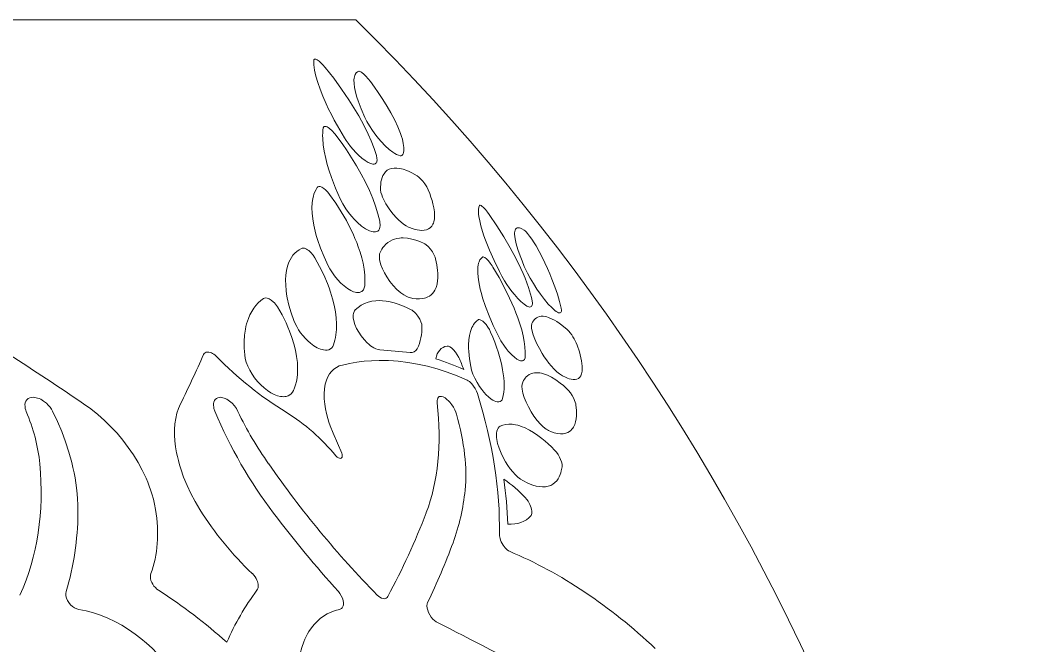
# Model space of a CAD drawing. Extents: x -180 to 858, y -94 to 522.
# Drawn here: x 841.71 to 857.62, y 194.6 to 204.57 of the extents above; entities that cross this region are included whole.
import ezdxf

# ---------------------------------------------------------------- set-up
doc = ezdxf.new("R2010")
doc.units = 0
doc.header["$LTSCALE"] = 7
doc.header["$MEASUREMENT"] = 0
doc.layers.add('8', color=250, linetype='CONTINUOUS', lineweight=15)

msp = doc.modelspace()

# ---------------------------------------------------------------- linework, layer by layer
at = {"layer": '8'}
for p, q in [((847.0733, 204.5703), (811.3815, 204.5703)), ((846.8452, 197.6631), (846.7091, 197.9822))]:
    msp.add_line(p, q, dxfattribs=at)
for points in [[(846.8892, 202.6916), (846.7788, 202.8796), (846.7279, 202.9718), (846.6806, 203.062), (846.6375, 203.1482), (846.5978, 203.2319), (846.5445, 203.3534), (846.4994, 203.4681), (846.4627, 203.5754), (846.4344, 203.6747), (846.4139, 203.7693), (846.4072, 203.8141), (846.4028, 203.8562), (846.4011, 203.8935), (846.4016, 203.9282)], [(846.4016, 203.9282), (846.4027, 203.9346), (846.4052, 203.9397), (846.4093, 203.9432), (846.4149, 203.9451), (846.4305, 203.9436), (846.4555, 203.9321), (846.4862, 203.911), (846.5195, 203.8823), (846.5468, 203.855), (846.5822, 203.8145)], [(846.5822, 203.8145), (846.7181, 203.6407), (846.8449, 203.4674), (846.9617, 203.2956), (847.0678, 203.1263), (847.1166, 203.0429), (847.1626, 202.9605), (847.2192, 202.8523), (847.2702, 202.7464), (847.3155, 202.6431), (847.362, 202.5224), (847.3992, 202.4068)], [(847.213, 203.0164), (847.1544, 203.1536), (847.1076, 203.2795), (847.0881, 203.34), (847.0718, 203.397), (847.0598, 203.4467), (847.0505, 203.4932), (847.0422, 203.5589), (847.0411, 203.6161), (847.0433, 203.6415), (847.0476, 203.6645), (847.0537, 203.685), (847.0617, 203.7031), (847.0771, 203.7252), (847.0969, 203.7417), (847.1212, 203.7525)], [(847.1212, 203.7525), (847.1268, 203.7528), (847.1343, 203.7509), (847.1488, 203.7439), (847.1663, 203.7321), (847.1973, 203.7062), (847.2308, 203.6736), (847.2699, 203.6301), (847.3043, 203.5868)], [(847.3043, 203.5868), (847.3675, 203.5), (847.4275, 203.4142), (847.5023, 203.302), (847.5706, 203.1925), (847.6322, 203.0865), (847.6929, 202.972), (847.7438, 202.8634), (847.7843, 202.7616), (847.8004, 202.7136), (847.8137, 202.6676), (847.8287, 202.6001), (847.8361, 202.5384), (847.8369, 202.5088), (847.8356, 202.4811), (847.8325, 202.4574), (847.8274, 202.4354)], [(847.8274, 202.4354), (847.8236, 202.4258), (847.8182, 202.4178), (847.8113, 202.4118), (847.8026, 202.4076), (847.7923, 202.4055), (847.7804, 202.4054), (847.752, 202.4115), (847.718, 202.4262), (847.6918, 202.4412), (847.6637, 202.4598), (847.6037, 202.5067), (847.541, 202.5643), (847.4779, 202.63), (847.434, 202.6802), (847.392, 202.7318), (847.3358, 202.8074), (847.2869, 202.8808), (847.2457, 202.9509), (847.213, 203.0164)], [(846.8215, 201.7169), (846.7465, 201.8895), (846.7131, 201.9735), (846.6827, 202.0557), (846.6466, 202.1622), (846.6157, 202.2649), (846.5902, 202.3634), (846.5666, 202.4756), (846.5509, 202.5808), (846.5429, 202.6784), (846.5419, 202.7257), (846.5429, 202.7709), (846.5458, 202.811), (846.5505, 202.8492)], [(846.5505, 202.8492), (846.5526, 202.8571), (846.5562, 202.8636), (846.5615, 202.8685), (846.5682, 202.8716), (846.5764, 202.8728), (846.5859, 202.8722), (846.5981, 202.8691), (846.6117, 202.8634), (846.6308, 202.8527), (846.6512, 202.8385), (846.6921, 202.8027), (846.7305, 202.7601), (846.7398, 202.7484)], [(846.7398, 202.7484), (846.8627, 202.5817), (846.9212, 202.4975), (846.9772, 202.4131), (847.0303, 202.3296), (847.081, 202.2462), (847.157, 202.1128), (847.2258, 201.9809), (847.2874, 201.8509), (847.341, 201.7235), (847.3865, 201.5992), (847.4238, 201.4778), (847.439, 201.4188), (847.452, 201.3611)], [(847.3992, 202.4068), (847.4082, 202.3667), (847.4102, 202.3323), (847.4083, 202.3174), (847.4046, 202.3042), (847.3991, 202.2935), (847.3917, 202.2848), (847.379, 202.2765), (847.3631, 202.2721), (847.3441, 202.2719), (847.3278, 202.2745), (847.3101, 202.2795), (847.2706, 202.2965), (847.221, 202.3265), (847.1678, 202.3664), (847.1134, 202.4145), (847.07, 202.4577), (847.0279, 202.5036), (846.987, 202.5527), (846.9487, 202.6028), (846.9175, 202.6474), (846.8892, 202.6916)], [(847.463, 201.8919), (847.4678, 201.9599), (847.4726, 201.9912), (847.479, 202.0205), (847.4901, 202.0567), (847.5039, 202.0894), (847.5207, 202.1184), (847.5446, 202.1482), (847.5725, 202.1723), (847.6046, 202.1907), (847.6407, 202.2031), (847.6808, 202.2093), (847.7255, 202.2093), (847.7742, 202.2026), (847.8267, 202.1894), (847.8829, 202.1694), (847.9223, 202.1523), (847.9631, 202.1323), (848.0489, 202.0836)], [(848.0489, 202.0836), (848.0773, 202.0624), (848.1082, 202.0333), (848.1406, 201.997), (848.1707, 201.9575), (848.203, 201.907), (848.2258, 201.8611)], [(846.6303, 200.65), (846.5643, 200.7923), (846.5073, 200.9322), (846.4596, 201.0683), (846.4395, 201.1346), (846.4218, 201.1995), (846.3988, 201.3003), (846.3825, 201.3965), (846.3729, 201.4878), (846.3702, 201.5736), (846.3745, 201.6535), (846.3853, 201.7252), (846.3931, 201.7587), (846.4026, 201.7905), (846.4177, 201.8301), (846.4356, 201.8665), (846.4562, 201.8995)], [(846.4562, 201.8995), (846.4667, 201.9089), (846.4815, 201.9132), (846.4995, 201.9121), (846.527, 201.9025), (846.5579, 201.8845), (846.5891, 201.8599), (846.6228, 201.8264), (846.6531, 201.7889)], [(846.6531, 201.7889), (846.7497, 201.6505), (846.8389, 201.5105), (846.9202, 201.3699), (846.9929, 201.2296), (847.0265, 201.1583), (847.0576, 201.0875), (847.085, 201.0205), (847.11, 200.9542), (847.1401, 200.865), (847.1655, 200.7777), (847.186, 200.6924), (847.2036, 200.5951), (847.214, 200.5015), (847.2169, 200.4125), (847.2156, 200.37), (847.2122, 200.3288)], [(847.9097, 201.2673), (847.872, 201.2868), (847.8313, 201.3142), (847.7889, 201.3483), (847.7567, 201.3777), (847.7247, 201.4096), (847.6635, 201.4791), (847.6037, 201.5585), (847.5521, 201.6394), (847.5138, 201.7119), (847.4983, 201.7465), (847.4855, 201.7796), (847.4727, 201.8211), (847.4652, 201.8587), (847.463, 201.8919)], [(848.2258, 201.8611), (848.2496, 201.8008), (848.2705, 201.7422), (848.2871, 201.6897), (848.3009, 201.639), (848.3156, 201.5721), (848.3245, 201.5096), (848.3277, 201.4518), (848.3249, 201.3991), (848.3159, 201.3522), (848.309, 201.331), (848.3006, 201.3113), (848.2822, 201.2814), (848.259, 201.2565), (848.2311, 201.2371), (848.1986, 201.2234), (848.1613, 201.2155), (848.127, 201.2134), (848.0895, 201.2155), (848.0493, 201.2218), (848.0174, 201.2293), (847.984, 201.2391), (847.9097, 201.2673)], [(847.452, 201.3611), (847.4567, 201.3335), (847.4589, 201.3077), (847.4586, 201.2852), (847.4561, 201.2647), (847.4489, 201.24), (847.4373, 201.2197), (847.4213, 201.2044), (847.4052, 201.1958), (847.3864, 201.1909), (847.365, 201.1897), (847.3474, 201.1912), (847.3286, 201.1949), (847.2877, 201.2086), (847.2579, 201.2225), (847.2271, 201.2398), (847.1956, 201.2603), (847.1636, 201.2838), (847.0991, 201.3386), (847.0487, 201.3883), (847.0001, 201.4421), (846.9536, 201.4999), (846.9108, 201.5599), (846.8615, 201.6392), (846.8215, 201.7169)], [(849.3612, 200.5568), (849.2761, 200.7338), (849.2023, 200.9012), (849.1406, 201.0571), (849.1144, 201.13), (849.0916, 201.1993), (849.0664, 201.2857), (849.0474, 201.3645), (849.0349, 201.4353), (849.0307, 201.4728), (849.0289, 201.5073), (849.0302, 201.5482), (849.036, 201.583), (849.0463, 201.6114)], [(849.0463, 201.6114), (849.0506, 201.6153), (849.0579, 201.6153), (849.0687, 201.6109), (849.0823, 201.6018), (849.1088, 201.5785), (849.1384, 201.5469), (849.1713, 201.5068), (849.2015, 201.4655)], [(849.2015, 201.4655), (849.3207, 201.2875), (849.4315, 201.1113), (849.5328, 200.9384), (849.624, 200.7699), (849.7042, 200.6072), (849.74, 200.5278), (849.7727, 200.4505), (849.8017, 200.3763), (849.8273, 200.3043), (849.861, 200.195), (849.8742, 200.1432), (849.885, 200.0934)], [(849.7592, 200.6397), (849.7236, 200.7275), (849.6923, 200.8102), (849.6575, 200.9118), (849.631, 201.0026), (849.6133, 201.0815), (849.6076, 201.1186), (849.6047, 201.1518), (849.6046, 201.1769), (849.6066, 201.1988), (849.6113, 201.2189), (849.6188, 201.2348), (849.63, 201.2472), (849.6445, 201.2546), (849.6624, 201.2568), (849.6838, 201.2535), (849.7, 201.2481), (849.7177, 201.2403), (849.758, 201.2171)], [(849.758, 201.2171), (849.7716, 201.2062), (849.7893, 201.1888), (849.8091, 201.1668), (849.8444, 201.1234), (849.8792, 201.0765), (849.9185, 201.018), (849.9492, 200.9663)], [(847.4583, 200.8627), (847.4879, 200.9164), (847.5046, 200.9407), (847.5225, 200.9634), (847.5516, 200.9941), (847.5835, 201.0209), (847.618, 201.0436), (847.6551, 201.0621), (847.6903, 201.0751), (847.7274, 201.0847), (847.7664, 201.0909), (847.7969, 201.0932), (847.8285, 201.0936), (847.8945, 201.0886), (847.9644, 201.0756), (848.027, 201.0582), (848.0921, 201.0351), (848.1593, 201.0062)], [(848.1593, 201.0062), (848.1745, 200.9979), (848.1909, 200.9865), (848.2248, 200.9566), (848.2601, 200.9168), (848.2921, 200.8724), (848.3175, 200.8284), (848.3359, 200.7868), (848.3433, 200.7628)], [(849.9492, 200.9663), (850.0433, 200.7848), (850.1273, 200.6086), (850.1652, 200.5227), (850.2003, 200.4385), (850.2474, 200.3154), (850.2877, 200.1968), (850.3209, 200.0829), (850.3468, 199.9743)], [(846.0823, 199.7785), (846.0391, 199.9022), (846.004, 200.0232), (845.9774, 200.1408), (845.9674, 200.198), (845.9597, 200.254), (845.9521, 200.3407), (845.9504, 200.4234), (845.9547, 200.5018), (845.965, 200.5754), (845.9813, 200.6437), (845.992, 200.6765), (846.0041, 200.7078), (846.0227, 200.747), (846.044, 200.7834), (846.0679, 200.8167), (846.0978, 200.8505), (846.1309, 200.8802), (846.167, 200.9058), (846.206, 200.9272)], [(846.206, 200.9272), (846.215, 200.9303), (846.2252, 200.9317), (846.2385, 200.9312), (846.2529, 200.9283), (846.2816, 200.9168), (846.3001, 200.9062), (846.3189, 200.8931), (846.3551, 200.8613), (846.39, 200.8212), (846.4191, 200.7775)], [(847.9281, 200.1419), (847.9067, 200.1485), (847.8842, 200.1579), (847.8366, 200.1842), (847.7875, 200.2192), (847.7573, 200.2445), (847.7272, 200.2723), (847.6689, 200.334), (847.6144, 200.4017), (847.5654, 200.4731), (847.5274, 200.5381), (847.4959, 200.6022), (847.4714, 200.6646), (847.4546, 200.7242), (847.4494, 200.752), (847.4465, 200.7782), (847.4462, 200.8103), (847.4501, 200.8387), (847.4583, 200.8627)], [(846.4191, 200.7775), (846.4937, 200.6405), (846.5602, 200.5032), (846.6182, 200.3666), (846.6438, 200.2987), (846.6671, 200.2313), (846.6995, 200.1247), (846.7255, 200.0202), (846.745, 199.9181), (846.7578, 199.8191), (846.7636, 199.7235), (846.7623, 199.6329), (846.7539, 199.5465), (846.7468, 199.5047), (846.738, 199.4642), (846.7275, 199.4259), (846.7153, 199.3891)], [(847.2122, 200.3288), (847.2056, 200.296), (847.2001, 200.2816), (847.1932, 200.2686), (847.1818, 200.2536), (847.1679, 200.2415), (847.1516, 200.2324), (847.1301, 200.2259), (847.1058, 200.2237), (847.0793, 200.2259), (847.058, 200.2303), (847.0358, 200.2371), (846.9891, 200.2574), (846.9369, 200.2884), (846.884, 200.3279), (846.8321, 200.3742), (846.7794, 200.4294), (846.7302, 200.4895), (846.6859, 200.5524), (846.6563, 200.6011), (846.6303, 200.65)], [(848.3433, 200.7628), (848.3638, 200.6671), (848.3765, 200.5765), (848.3798, 200.5324), (848.3809, 200.4899), (848.38, 200.4511), (848.3768, 200.414), (848.3673, 200.3572), (848.3519, 200.3055), (848.3421, 200.2818), (848.3308, 200.2595), (848.3134, 200.2322), (848.2935, 200.2077), (848.271, 200.1861), (848.2465, 200.1679), (848.2196, 200.1526), (848.1904, 200.1403), (848.167, 200.1331), (848.1423, 200.1277), (848.0892, 200.1222), (848.0314, 200.1238), (847.981, 200.1305), (847.9281, 200.1419)], [(849.3406, 199.5402), (849.2653, 199.6986), (849.1989, 199.8525), (849.1419, 200.0006), (849.0949, 200.1412), (849.0747, 200.2105), (849.0574, 200.2773), (849.044, 200.337), (849.0332, 200.394), (849.0227, 200.4681), (849.0174, 200.5364), (849.0175, 200.5984), (849.0202, 200.6316), (849.0247, 200.6623), (849.0309, 200.6895), (849.0389, 200.7142), (849.0526, 200.7438), (849.0698, 200.7686), (849.0904, 200.7883)], [(849.0904, 200.7883), (849.0966, 200.791), (849.1046, 200.791), (849.1155, 200.7877), (849.1283, 200.781), (849.1558, 200.7599), (849.1858, 200.7298), (849.2174, 200.6918), (849.2466, 200.6504), (849.2593, 200.6302)], [(849.2593, 200.6302), (849.3565, 200.4634), (849.4454, 200.298), (849.5254, 200.1351), (849.5957, 199.9759), (849.627, 199.898), (849.6555, 199.8216), (849.6892, 199.7222), (849.7177, 199.626), (849.7407, 199.5334), (849.7585, 199.4423), (849.77, 199.3558), (849.7749, 199.2745), (849.7731, 199.1994)], [(849.885, 200.0934), (849.8897, 200.0558), (849.8895, 200.0397), (849.8876, 200.0257), (849.882, 200.0104), (849.8731, 199.9995), (849.8608, 199.9932), (849.8482, 199.9917), (849.8333, 199.9938), (849.8179, 199.9987), (849.801, 200.0064), (849.7788, 200.0195), (849.7548, 200.0364), (849.7058, 200.078), (849.6542, 200.1297), (849.6015, 200.1896), (849.5599, 200.2415), (849.5195, 200.2959), (849.4807, 200.3522), (849.4441, 200.4091), (849.3997, 200.4842), (849.3612, 200.5568)], [(850.3468, 199.9743), (850.3511, 199.9413), (850.3507, 199.9279), (850.3484, 199.9168), (850.3424, 199.9057), (850.3328, 199.8995), (850.3198, 199.8983), (850.3055, 199.9017), (850.2887, 199.9092), (850.2684, 199.9216), (850.2457, 199.9384), (850.1967, 199.9825), (850.1429, 200.0391), (850.0811, 200.1126), (850.0184, 200.195), (849.9593, 200.2796), (849.9039, 200.3657), (849.8533, 200.4512), (849.8098, 200.5317), (849.7823, 200.5876), (849.7592, 200.6397)], [(845.2979, 199.2293), (845.2901, 199.3377), (845.2893, 199.4421), (845.2955, 199.5419), (845.3087, 199.6368), (845.3179, 199.6826), (845.329, 199.7269), (845.3416, 199.7689), (845.3558, 199.8094), (845.3806, 199.8677), (845.4092, 199.9222), (845.4414, 199.9726), (845.4772, 200.019), (845.5144, 200.0591), (845.5547, 200.0953), (845.5978, 200.1274)], [(845.5978, 200.1274), (845.6137, 200.1346), (845.6328, 200.137), (845.6538, 200.1346), (845.6699, 200.1301), (845.6867, 200.1232), (845.7211, 200.1033), (845.7543, 200.0768), (845.7732, 200.0582), (845.7911, 200.0378), (845.8223, 199.9935)], [(847.0613, 199.9465), (847.1067, 199.9859), (847.1561, 200.0194), (847.2091, 200.0469), (847.2658, 200.0681), (847.3259, 200.0831), (847.3892, 200.0917), (847.442, 200.0941), (847.4967, 200.0923), (847.553, 200.0865), (847.5955, 200.0796), (847.6388, 200.0705), (847.6847, 200.0587), (847.7313, 200.0445), (847.8043, 200.0183), (847.8787, 199.9866), (847.9544, 199.9497)], [(845.8223, 199.9935), (845.8941, 199.8662), (845.9578, 199.7377), (845.9866, 199.6733), (846.0131, 199.6089), (846.0507, 199.5062), (846.0823, 199.4045), (846.1075, 199.3041), (846.1261, 199.2058), (846.1378, 199.1098), (846.1425, 199.014), (846.142, 198.9674), (846.1395, 198.9219), (846.1331, 198.8629), (846.1232, 198.8061), (846.1097, 198.7518), (846.0942, 198.7046), (846.0758, 198.6596)], [(847.4567, 199.3082), (847.4255, 199.3134), (847.3922, 199.3248), (847.3575, 199.3418), (847.3318, 199.3576), (847.3059, 199.3759), (847.2785, 199.3979), (847.2514, 199.4223), (847.2022, 199.4739), (847.1566, 199.531), (847.1167, 199.591), (847.0835, 199.6517), (847.0574, 199.7123), (847.0393, 199.7708), (847.0303, 199.8219), (847.0289, 199.8462), (847.0297, 199.8689), (847.0325, 199.8889), (847.0374, 199.9072), (847.0474, 199.929), (847.0613, 199.9465)], [(847.9544, 199.9497), (847.971, 199.9398), (847.9882, 199.9272), (848.0084, 199.9095), (848.0279, 199.8895), (848.0631, 199.8453), (848.0922, 199.7976), (848.1105, 199.7574), (848.1222, 199.7196), (848.1252, 199.7021), (848.1262, 199.686)], [(846.7153, 199.3891), (846.7028, 199.3628), (846.6858, 199.3409), (846.6646, 199.3238), (846.6397, 199.3121), (846.6142, 199.3061), (846.5863, 199.3047), (846.5562, 199.3076), (846.5325, 199.3127), (846.5081, 199.3201), (846.4816, 199.3305), (846.4547, 199.3432), (846.4005, 199.3754), (846.3462, 199.4157), (846.305, 199.4519), (846.2653, 199.4918), (846.2267, 199.5357), (846.1907, 199.5819), (846.158, 199.63), (846.1287, 199.6792), (846.1033, 199.729), (846.0823, 199.7785)], [(848.9042, 199.0423), (848.8847, 199.1652), (848.8779, 199.2261), (848.8734, 199.2849), (848.8712, 199.3374), (848.8712, 199.3878), (848.8755, 199.4667), (848.8856, 199.5391), (848.9014, 199.6045), (848.9117, 199.635), (848.9235, 199.6634), (848.9363, 199.6889), (848.9504, 199.7123), (848.9725, 199.7417), (848.9973, 199.7671), (849.0247, 199.7882)], [(849.0247, 199.7882), (849.031, 199.7911), (849.0385, 199.7922), (849.0568, 199.7886), (849.078, 199.7778), (849.0953, 199.7653), (849.1133, 199.7494), (849.1484, 199.7111), (849.1767, 199.6727), (849.2019, 199.6316), (849.2217, 199.5915)], [(850.3224, 198.9272), (850.28, 198.9597), (850.2343, 199.0029), (850.1881, 199.0536), (850.1511, 199.099), (850.1148, 199.1475), (850.0792, 199.199), (850.0454, 199.2518), (850.0001, 199.3298), (849.9602, 199.4074), (849.9269, 199.4819), (849.9012, 199.5512), (849.885, 199.6079), (849.8759, 199.6578), (849.8742, 199.6814), (849.8749, 199.7022), (849.8775, 199.7174), (849.8818, 199.7303)], [(849.8818, 199.7303), (849.8926, 199.7516), (849.9047, 199.7709), (849.9179, 199.7877), (849.9323, 199.8025), (849.9536, 199.8189), (849.9772, 199.8314), (850.0031, 199.8398), (850.0313, 199.844), (850.0617, 199.844), (850.0942, 199.8396), (850.1201, 199.8335), (850.1472, 199.825), (850.2048, 199.8004), (850.2399, 199.7818), (850.2763, 199.7601), (850.3167, 199.7333), (850.3586, 199.7029), (850.4434, 199.6341)], [(849.7731, 199.1994), (849.7708, 199.1826), (849.7667, 199.168), (849.7617, 199.1576), (849.7553, 199.149), (849.7435, 199.1397), (849.7288, 199.1348), (849.7114, 199.1343), (849.6978, 199.1368), (849.6831, 199.1414), (849.6636, 199.1501), (849.643, 199.162), (849.6032, 199.1909), (849.5617, 199.2283), (849.533, 199.2578), (849.5042, 199.2903), (849.4727, 199.3294), (849.4425, 199.3703), (849.3875, 199.4549), (849.3406, 199.5402)], [(850.604, 199.3864), (850.6386, 199.2801), (850.6641, 199.1815), (850.6733, 199.1348), (850.6798, 199.0906), (850.6835, 199.0506), (850.6845, 199.0133), (850.6815, 198.9676), (850.6733, 198.9278), (850.6671, 198.9103), (850.6597, 198.8945), (850.6434, 198.8711), (850.623, 198.8533), (850.5984, 198.8412), (850.5698, 198.8351), (850.541, 198.8348), (850.5092, 198.8394), (850.4746, 198.8489), (850.4467, 198.8593), (850.4175, 198.8724), (850.3713, 198.8969), (850.3224, 198.9272)], [(844.6411, 199.2351), (844.6511, 199.2513), (844.6649, 199.2636), (844.6819, 199.2714), (844.702, 199.2746), (844.7243, 199.2732), (844.7479, 199.2674), (844.7659, 199.2604), (844.7842, 199.2511), (844.8046, 199.2384), (844.8243, 199.2236), (844.8495, 199.2007)], [(846.0758, 198.6596), (846.0601, 198.6319), (846.0402, 198.6083), (846.0165, 198.5894), (845.9891, 198.5753), (845.9585, 198.5662), (845.9383, 198.5632), (845.9171, 198.5621), (845.8933, 198.5631), (845.8686, 198.5663), (845.8192, 198.5784), (845.7684, 198.598), (845.7141, 198.6262), (845.6603, 198.6611), (845.6061, 198.7033), (845.554, 198.7511), (845.5034, 198.805), (845.4567, 198.8629), (845.4147, 198.9237), (845.3778, 198.9867), (845.3472, 199.0501), (845.3233, 199.1134), (845.3071, 199.1725), (845.2979, 199.2293)], [(848.5269, 199.3692), (848.5367, 199.3695), (848.5475, 199.3677), (848.5718, 199.3578), (848.5978, 199.3404), (848.6307, 199.3103), (848.6617, 199.2738), (848.6901, 199.2318), (848.7131, 199.1882)], [(846.7091, 197.9822), (846.6624, 198.1), (846.6422, 198.1585), (846.6242, 198.2168), (846.6037, 198.2936), (846.5875, 198.369), (846.5756, 198.4428), (846.5674, 198.5284), (846.5658, 198.6102), (846.5711, 198.6875), (846.5764, 198.7256), (846.5837, 198.7622), (846.5922, 198.7947), (846.6022, 198.8259), (846.6242, 198.878), (846.6513, 198.9248), (846.6833, 198.966), (846.72, 199.001), (846.7612, 199.0298), (846.8067, 199.0521), (846.856, 199.0677)], [(846.856, 199.0677), (846.9709, 199.0925), (847.0871, 199.1121), (847.2045, 199.1266), (847.3232, 199.136), (847.4429, 199.1401), (847.5183, 199.1401), (847.594, 199.138), (847.6702, 199.134), (847.7468, 199.1278), (847.9009, 199.1095), (848.0563, 199.083), (848.2127, 199.0482), (848.3702, 199.0053), (848.5285, 198.9542), (848.6876, 198.8949), (848.8472, 198.8273)], [(849.413, 198.5361), (849.4039, 198.5134), (849.3905, 198.4958), (849.3729, 198.4841), (849.3516, 198.4786), (849.3289, 198.4792), (849.3037, 198.4852), (849.2766, 198.4965), (849.2551, 198.5082), (849.2331, 198.5226), (849.1881, 198.5583), (849.1516, 198.5932), (849.1159, 198.6324), (849.0803, 198.6764), (849.0466, 198.7232), (849.0053, 198.789), (848.9694, 198.8562), (848.94, 198.9228), (848.9185, 198.9845), (848.9042, 199.0423)], [(849.7343, 198.7942), (849.747, 198.8185), (849.7609, 198.8409), (849.7749, 198.8596), (849.7899, 198.8766), (849.8127, 198.8973), (849.8375, 198.9143), (849.8644, 198.9277), (849.8933, 198.9374), (849.9242, 198.9432), (849.957, 198.9451), (849.9819, 198.944), (850.0077, 198.9409), (850.0364, 198.9353), (850.0662, 198.9272), (850.1279, 198.9041), (850.1932, 198.8717), (850.2616, 198.8302), (850.3325, 198.78), (850.3837, 198.7396), (850.4356, 198.6953)], [(848.8472, 198.8273), (848.8654, 198.8174), (848.8845, 198.8034), (848.9041, 198.786), (848.9229, 198.7661), (848.9508, 198.7304), (848.9755, 198.6917), (848.9954, 198.6523), (849.0101, 198.6135)], [(850.1479, 198.0217), (850.1279, 198.0319), (850.1069, 198.0451), (850.0627, 198.0793), (850.0181, 198.1218), (849.9649, 198.1825), (849.9139, 198.2505), (849.8668, 198.3233), (849.8247, 198.3984), (849.7887, 198.4738), (849.7597, 198.5472), (849.7385, 198.6166), (849.731, 198.6492), (849.7258, 198.6801), (849.7223, 198.7247), (849.725, 198.7633), (849.7289, 198.7798), (849.7343, 198.7942)], [(850.4356, 198.6953), (850.4661, 198.6637), (850.4965, 198.6242), (850.5252, 198.5791), (850.5496, 198.533), (850.5631, 198.5023), (850.5737, 198.4729), (850.58, 198.4502), (850.5837, 198.43)], [(841.8121, 198.3257), (841.8033, 198.3495), (841.7967, 198.3736), (841.7918, 198.4055), (841.7915, 198.4362), (841.7961, 198.4646), (841.8063, 198.491), (841.8221, 198.5133), (841.8428, 198.531), (841.8677, 198.5434), (841.8933, 198.5501), (841.9207, 198.5525), (841.9495, 198.5506), (841.9715, 198.5466), (841.9939, 198.5404), (842.0179, 198.5316), (842.0419, 198.5206), (842.0889, 198.4928), (842.1326, 198.4587), (842.1632, 198.4288), (842.191, 198.3961), (842.2138, 198.3634), (842.2328, 198.3295)], [(842.7265, 198.449), (842.8407, 198.3671), (842.9517, 198.2787), (843.059, 198.1842), (843.1621, 198.084), (843.2603, 197.9785), (843.3534, 197.8683), (843.4407, 197.7538), (843.5219, 197.6356), (843.5963, 197.5141), (843.6636, 197.39), (843.7233, 197.2638), (843.7502, 197.2002), (843.775, 197.1363), (843.7968, 197.0745), (843.8167, 197.0124), (843.84, 196.9295), (843.8594, 196.8469), (843.8749, 196.7649)], [(844.5823, 196.7649), (844.5075, 196.8905), (844.4392, 197.0185), (844.3777, 197.1482), (844.3236, 197.2789), (844.2773, 197.4099), (844.2569, 197.4763), (844.2387, 197.5424), (844.2233, 197.6061), (844.2101, 197.6693), (844.1942, 197.7646), (844.1835, 197.8583), (844.1784, 197.9499), (844.1788, 198.039), (844.1853, 198.1291), (844.1981, 198.2158), (844.2172, 198.2984), (844.2426, 198.3763), (844.274, 198.449)], [(844.8232, 198.3295), (844.8078, 198.3763), (844.8032, 198.3996), (844.8007, 198.4224), (844.8009, 198.4512), (844.8054, 198.4774), (844.814, 198.5002), (844.8275, 198.5202), (844.8457, 198.5357), (844.8676, 198.5464), (844.8925, 198.5518), (844.9105, 198.5525), (844.9291, 198.5508), (844.9495, 198.5465), (844.9703, 198.54), (845.0114, 198.5209), (845.0545, 198.4925), (845.0953, 198.4572), (845.1325, 198.4164), (845.1643, 198.3723), (845.1901, 198.3257)], [(848.3687, 198.4657), (848.3673, 198.4846), (848.3679, 198.5022), (848.3718, 198.5233), (848.3791, 198.541), (848.3898, 198.5546), (848.4031, 198.5631), (848.4192, 198.5671), (848.4376, 198.5664), (848.4652, 198.5583), (848.4948, 198.5424), (848.525, 198.5198), (848.549, 198.4976), (848.5721, 198.4726), (848.602, 198.4342), (848.6285, 198.3932), (848.6511, 198.3505), (848.6659, 198.3158), (848.6773, 198.282)], [(850.5837, 198.43), (850.5911, 198.3403), (850.5917, 198.2983), (850.5904, 198.2582), (850.5853, 198.2079), (850.5764, 198.1617), (850.5636, 198.1198), (850.5444, 198.0782), (850.5329, 198.0597), (850.5202, 198.0429), (850.5012, 198.023), (850.48, 198.0061), (850.4566, 197.9923), (850.4207, 197.9787), (850.3808, 197.9713), (850.337, 197.9703), (850.2896, 197.9758), (850.2388, 197.9878), (850.1943, 198.0026), (850.1479, 198.0217)], [(842.2328, 198.3295), (842.3087, 198.1687), (842.3774, 198.0065), (842.4387, 197.8433), (842.4921, 197.6794), (842.5377, 197.5153), (842.5574, 197.4329), (842.5751, 197.3507), (842.5905, 197.2692), (842.6038, 197.1879), (842.6198, 197.0661), (842.6307, 196.945), (842.6367, 196.825), (842.6375, 196.7062)], [(849.3756, 198.0918), (849.4186, 198.1093), (849.4648, 198.1206), (849.5139, 198.1254), (849.5657, 198.1239), (849.62, 198.116), (849.6546, 198.1079), (849.6899, 198.0975), (849.7272, 198.0842), (849.7651, 198.0684), (849.8418, 198.03), (849.9072, 197.991), (849.9737, 197.9458), (850.041, 197.8947), (850.0906, 197.8536), (850.1403, 197.8098), (850.1921, 197.7611), (850.2438, 197.7098)], [(849.7369, 197.2239), (849.6978, 197.2487), (849.6579, 197.2801), (849.6161, 197.319), (849.5753, 197.3631), (849.5346, 197.4132), (849.496, 197.4669), (849.4596, 197.524), (849.4265, 197.5828), (849.3883, 197.6615), (849.3574, 197.7397), (849.3344, 197.8153), (849.3209, 197.8817), (849.3171, 197.913), (849.3154, 197.9427), (849.3165, 197.9795), (849.3216, 198.0125), (849.3308, 198.0411), (849.3424, 198.0625), (849.3574, 198.0796), (849.3756, 198.0918)], [(846.7533, 197.621), (846.7759, 197.5988), (846.7938, 197.587), (846.8115, 197.5801), (846.8208, 197.5789), (846.8294, 197.5795), (846.837, 197.582), (846.8435, 197.5864), (846.8488, 197.5927), (846.8525, 197.6006), (846.8552, 197.6202), (846.8525, 197.641), (846.8452, 197.6631)], [(850.2438, 197.7098), (850.2717, 197.6774), (850.2982, 197.6393), (850.321, 197.5993), (850.3394, 197.5594), (850.3528, 197.5213), (850.3612, 197.4851), (850.3634, 197.463), (850.3626, 197.4439)], [(850.3626, 197.4439), (850.3503, 197.3788), (850.3419, 197.3485), (850.3321, 197.3199), (850.3166, 197.2843), (850.2984, 197.252), (850.2775, 197.2229), (850.249, 197.1927), (850.2166, 197.1678), (850.1806, 197.1483), (850.141, 197.1345), (850.098, 197.1264), (850.0511, 197.1243), (850.0012, 197.1282), (849.9485, 197.1381), (849.8934, 197.1539), (849.8555, 197.1677), (849.8167, 197.184), (849.7369, 197.2239)], [(849.775, 196.9531), (849.7989, 196.9253), (849.8209, 196.894), (849.8491, 196.8425), (849.8605, 196.8161), (849.8696, 196.79), (849.8763, 196.7651), (849.8804, 196.7414), (849.882, 196.7207), (849.8811, 196.7018), (849.8763, 196.6818), (849.8674, 196.6666)], [(849.3613, 196.3733), (849.3628, 196.3455), (849.3666, 196.3226), (849.3726, 196.2991), (849.3815, 196.2732), (849.3925, 196.247), (849.4056, 196.2212), (849.4204, 196.1962), (849.4359, 196.1739), (849.4526, 196.1531), (849.4698, 196.135), (849.4877, 196.1191), (849.5055, 196.1065), (849.5228, 196.0974)], [(843.7998, 195.7408), (843.7937, 195.7179), (843.7919, 195.6903), (843.795, 195.661), (843.8024, 195.6313), (843.8145, 195.6007), (843.8305, 195.571), (843.8497, 195.543), (843.8717, 195.5175), (843.8961, 195.4947), (843.9224, 195.4754)], [(845.4929, 195.4754), (845.5032, 195.4932), (845.5104, 195.5165), (845.5131, 195.5427), (845.5114, 195.5705), (845.5072, 195.5928), (845.5006, 195.6155), (845.4917, 195.6385), (845.4808, 195.6609), (845.4633, 195.6897), (845.4426, 195.7166), (845.4197, 195.7408)], [(842.4482, 195.4563), (842.4428, 195.425), (842.4428, 195.407), (842.4447, 195.3886), (842.454, 195.3513), (842.4703, 195.3135), (842.4924, 195.2778), (842.5194, 195.2452), (842.5505, 195.2169), (842.5831, 195.1947), (842.6178, 195.1783), (842.6527, 195.1691)], [(846.8117, 195.1691), (846.8232, 195.1726), (846.8338, 195.178), (846.8435, 195.1851), (846.8518, 195.1939), (846.8644, 195.2157), (846.8689, 195.2296), (846.8718, 195.2447), (846.8729, 195.2774), (846.8676, 195.314), (846.8561, 195.3517), (846.8395, 195.3886), (846.8178, 195.4241), (846.7921, 195.4563)], [(847.413, 195.3992), (847.4329, 195.381), (847.4536, 195.3656), (847.4801, 195.3512), (847.5065, 195.3428), (847.5313, 195.3414), (847.5527, 195.3469), (847.5707, 195.3592), (847.5841, 195.3772)], [(848.2171, 195.2824), (848.209, 195.2571), (848.2064, 195.2274), (848.2094, 195.1921), (848.218, 195.1556), (848.2318, 195.1184), (848.2503, 195.0819), (848.2728, 195.0477), (848.2986, 195.0171), (848.3256, 194.9928), (848.3536, 194.9745)], [(842.6527, 195.1691), (842.7094, 195.1593), (842.7661, 195.1474), (842.8245, 195.1331), (842.8828, 195.1166), (842.9976, 195.0782), (843.1116, 195.0321), (843.2243, 194.9785), (843.3353, 194.9179), (843.4441, 194.8506), (843.5505, 194.7768), (843.6428, 194.706), (843.7327, 194.6306), (843.8197, 194.551), (843.9035, 194.4675)], [(846.182, 194.4675), (846.2078, 194.5626), (846.2398, 194.6529), (846.2583, 194.6965), (846.2785, 194.7387), (846.2996, 194.7784), (846.3222, 194.8164), (846.3619, 194.8748), (846.4053, 194.9287), (846.4523, 194.978), (846.5028, 195.0225), (846.5566, 195.062), (846.616, 195.0976), (846.6785, 195.1274), (846.7439, 195.1513), (846.8117, 195.1691)]]:
    msp.add_lwpolyline(points, dxfattribs=at)
for centre, radius, start, end in [((822.2151, 179.3556), 35.4078, 0.00001, 45.40788), ((847.3369, 199.6588), 0.789, 334.98364, 1.9704), ((849.9091, 199.1143), 0.7464, 21.37695, 44.20773), ((810.9707, 151.6553), 56.5517, 55.83787, 57.28323), ((826.3681, 207.2918), 19.9704, 333.71758, 336.20702), ((846.4572, 184.1126), 15.2285, 84.42267, 86.2366), ((847.9567, 199.3746), 0.1068, 259.55273, 332.52567), ((849.0498, 203.3066), 5.8729, 224.34877, 238.23532), ((847.1581, 195.3674), 3.9801, 65.7459, 72.63768), ((846.148, 198.0068), 2.824, 20.50906, 24.72961), ((839.1608, 197.1895), 2.884, 5.98935, 23.1978), ((851.6008, 201.1577), 7.3448, 202.64952, 217.30269), ((850.5264, 200.8947), 5.9226, 205.7072, 215.08558), ((844.2446, 195.5554), 3.2488, 39.46685, 58.14774), ((859.0191, 206.772), 16.2501, 214.83093, 224.41838), ((843.1303, 196.3422), 6.3677, 1.69415, 8.1722), ((848.1694, 195.4385), 2.207, 43.32751, 55.05258), ((845.3984, 197.4082), 3.4316, 339.9712, 354.41329), ((838.1015, 196.7512), 4.5358, 343.41, 359.43087), ((849.0253, 199.5412), 5.239, 212.00063, 226.50652), ((860.2037, 207.6032), 18.0948, 217.0288, 222.16729), ((837.2255, 200.9232), 11.7496, 331.83509, 339.00149), ((837.8623, 200.2582), 11.4882, 334.33463, 339.48972), ((839.1729, 188.1061), 8.7673, 48.2397, 57.19832), ((848.9492, 192.9206), 4.2983, 143.52975, 156.33556), ((901.1978, 296.2506), 114.2337, 242.445232, 243.412141)]:
    msp.add_arc(centre, radius, start, end, dxfattribs=at)
for centre, major_axis, ratio, start_param, end_param in [((848.1048, 199.98), (1.171, -1.6551), 0.385195, 0.3042808, 1.0762973), ((849.0124, 198.4132), (0.5581, -0.9306), 0.4121631, 2.9722085, 3.5665216), ((843.302, 199.9046), (5.0273, -6.0133), 0.5629323, 0.5707293, 0.9354003), ((842.5887, 201.1471), (5.0321, -5.3097), 0.5473778, 0.257256, 0.6274338), ((846.1149, 199.2006), (2.2429, -3.0415), 0.500873, 0.5016684, 0.9297225), ((836.2874, 198.7225), (4.9552, -4.0766), 0.7215289, 0.1910884, 0.6215653), ((841.5867, 197.3159), (1.857, -2.1004), 0.6630093, 0.3370125, 0.8122947), ((848.6405, 198.3887), (1.1412, -1.7959), 0.4247209, 5.9736573, 6.4073929), ((835.515, 144.6217), (-13.0081, -51.8117), 0.3545256, 2.9456768, 3.0860435)]:
    msp.add_ellipse(centre, major_axis=major_axis, ratio=ratio, start_param=start_param, end_param=end_param, dxfattribs=at)

doc.saveas('drawing.dxf')
